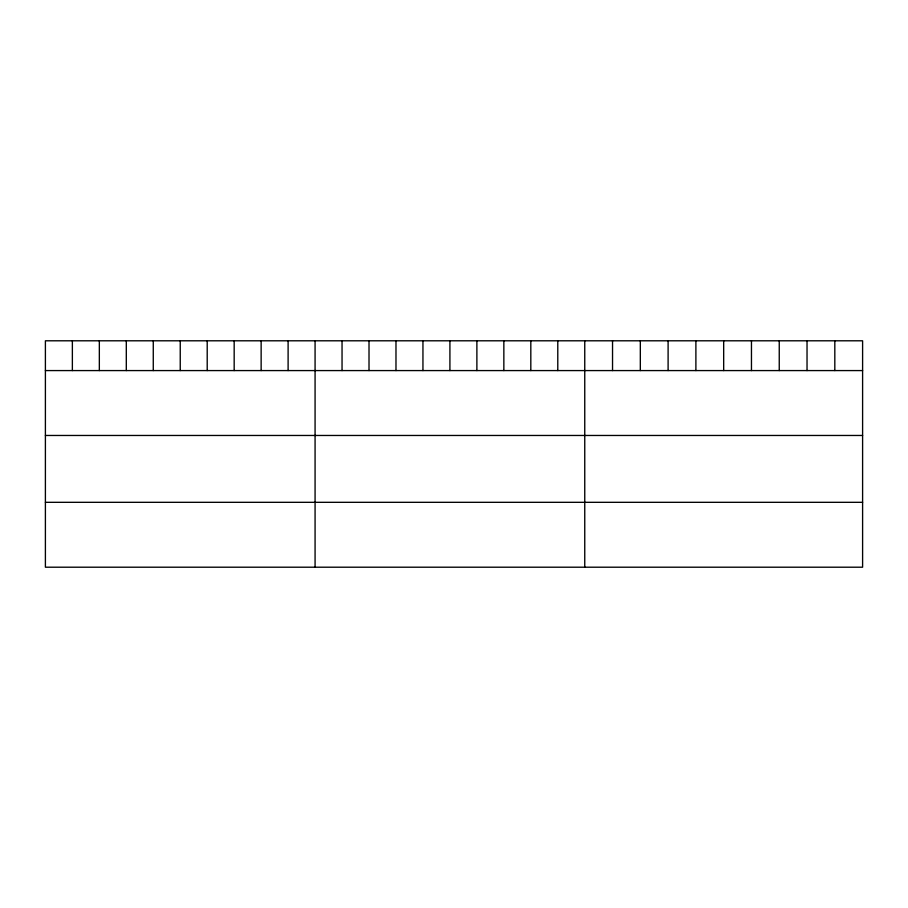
<?xml version="1.0" encoding="UTF-8"?>
<svg xmlns="http://www.w3.org/2000/svg" width="908" height="908" viewBox="0 0 908 908"><rect width="100%" height="100%" fill="white"/><g stroke="black" fill="none" stroke-linecap="round" stroke-linejoin="round"><path stroke-width="1.36" d="M862.6 370.577L862.6 567.205L45.4 567.205L45.4 340.795L862.6 340.795L862.6 370.577L45.4 370.577M45.4 435.465L862.6 435.465M45.4 502.317L862.6 502.317M834.815 340.795L834.815 370.577M807.03 340.795L807.03 370.577M779.246 340.795L779.246 370.577M751.461 340.795L751.461 370.577M723.676 340.795L723.676 370.577M695.891 340.795L695.891 370.577M668.106 340.795L668.106 370.577M640.322 340.795L640.322 370.577M612.537 340.795L612.537 370.577M584.752 340.795L584.752 567.205M557.784 340.795L557.784 370.577M530.817 340.795L530.817 370.577M503.849 340.795L503.849 370.577M476.882 340.795L476.882 370.577M449.914 340.795L449.914 370.577M422.946 340.795L422.946 370.577M395.979 340.795L395.979 370.577M369.011 340.795L369.011 370.577M342.044 340.795L342.044 370.577M315.076 340.795L315.076 567.205M288.108 340.795L288.108 370.577M261.141 340.795L261.141 370.577M234.173 340.795L234.173 370.577M207.206 340.795L207.206 370.577M180.238 340.795L180.238 370.577M153.27 340.795L153.27 370.577M126.303 340.795L126.303 370.577M99.335 340.795L99.335 370.577M72.368 340.795L72.368 370.577"/></g></svg>
